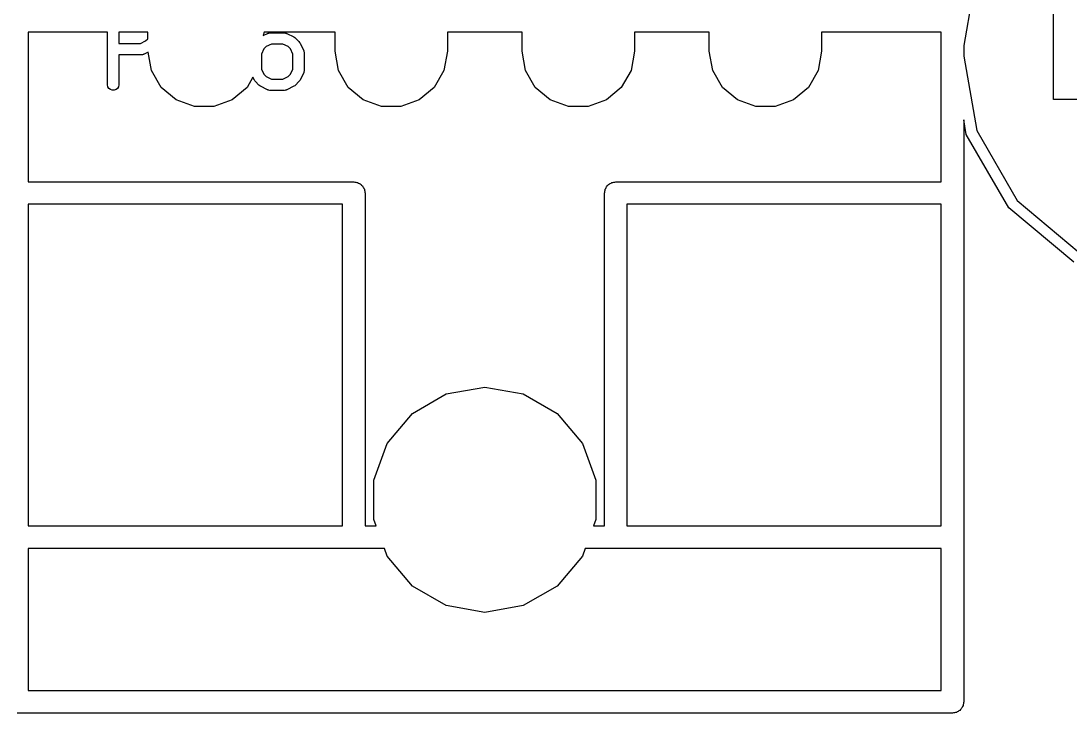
# Model space of a CAD drawing. Extents: x -2.2 to 86.5, y -78.6 to 9.2.
# Drawn here: x 23.05 to 37.08, y -75.35 to -66.1 of the extents above; entities that cross this region are included whole.
import ezdxf

# ---------------------------------------------------------------- set-up
doc = ezdxf.new("R2010")
doc.units = 0
doc.header["$MEASUREMENT"] = 0
doc.layers.add('BLACK', color=7, linetype='CONTINUOUS')

msp = doc.modelspace()

# ---------------------------------------------------------------- linework, layer by layer
at = {"layer": 'Black'}
for p, q in [((35.8252, -65.4355), (35.65, -66.4291)), ((36.85, -67.15), (36.85, -65.85)), ((24.2107, -66.25), (23.15, -66.25)), ((23.15, -66.25), (23.15, -68.25)), ((24.2107, -66.9524), (24.2107, -66.25)), ((24.3607, -66.25), (24.3607, -66.4012)), ((24.75, -66.25), (24.3607, -66.25)), ((24.7175, -66.3669), (24.7479, -66.3365)), ((24.7479, -66.3365), (24.75, -66.3323)), ((24.75, -66.3323), (24.75, -66.25)), ((26.3005, -66.25), (26.2892, -66.2954)), ((26.2892, -66.2954), (26.3474, -66.2663)), ((27.25, -66.25), (26.3005, -66.25)), ((26.3474, -66.2663), (26.3516, -66.265)), ((26.3516, -66.265), (26.3553, -66.2629)), ((26.3553, -66.2629), (26.364, -66.2613)), ((26.364, -66.2613), (26.3724, -66.2588)), ((26.3724, -66.2588), (26.3767, -66.2591)), ((26.3767, -66.2591), (26.381, -66.2583)), ((26.381, -66.2583), (26.5714, -66.2583)), ((26.5714, -66.2583), (26.5757, -66.2591)), ((26.5757, -66.2591), (26.58, -66.2588)), ((26.58, -66.2588), (26.5884, -66.2613)), ((26.5884, -66.2613), (26.5971, -66.2629)), ((26.5971, -66.2629), (26.6008, -66.265)), ((26.6008, -66.265), (26.605, -66.2663)), ((26.605, -66.2663), (26.7002, -66.3139)), ((26.7002, -66.3139), (26.7099, -66.321)), ((26.7099, -66.321), (26.7197, -66.3279)), ((26.7197, -66.3279), (26.7673, -66.3755)), ((27.25, -66.5048), (27.25, -66.25)), ((29.75, -66.25), (28.75, -66.25)), ((28.75, -66.25), (28.75, -66.5048)), ((29.75, -66.5048), (29.75, -66.25)), ((32.25, -66.25), (31.25, -66.25)), ((31.25, -66.25), (31.25, -66.5048)), ((32.25, -66.5048), (32.25, -66.25)), ((33.75, -66.25), (33.75, -66.5048)), ((35.35, -66.25), (33.75, -66.25)), ((35.35, -68.25), (35.35, -66.25)), ((24.3607, -66.4012), (24.649, -66.4012)), ((24.649, -66.4012), (24.7175, -66.3669)), ((26.2997, -66.473), (26.2655, -66.5415)), ((26.3301, -66.4426), (26.2997, -66.473)), ((26.3987, -66.4083), (26.3301, -66.4426)), ((26.5537, -66.4083), (26.3987, -66.4083)), ((26.6222, -66.4426), (26.5537, -66.4083)), ((26.6526, -66.473), (26.6222, -66.4426)), ((26.6869, -66.5415), (26.6526, -66.473)), ((26.7673, -66.3755), (26.7742, -66.3854)), ((26.7742, -66.3854), (26.7814, -66.395)), ((26.7814, -66.395), (26.829, -66.4903)), ((26.829, -66.4903), (26.8302, -66.4944)), ((26.8302, -66.4944), (26.8324, -66.4982)), ((26.8324, -66.4982), (26.8339, -66.5068)), ((35.65, -66.4291), (35.65, -66.5709)), ((24.6667, -66.5512), (24.3607, -66.5512)), ((24.3607, -66.5512), (24.3607, -66.9524)), ((24.6709, -66.5504), (24.6667, -66.5512)), ((24.6752, -66.5507), (24.6709, -66.5504)), ((24.6837, -66.5482), (24.6752, -66.5507)), ((24.6923, -66.5467), (24.6837, -66.5482)), ((24.6961, -66.5445), (24.6923, -66.5467)), ((24.7002, -66.5433), (24.6961, -66.5445)), ((24.7522, -66.5173), (24.7002, -66.5433)), ((24.7952, -66.7613), (24.7522, -66.5173)), ((26.2655, -66.5415), (26.2655, -66.7442)), ((26.6869, -66.7442), (26.6869, -66.5415)), ((26.8339, -66.5068), (26.8364, -66.5152)), ((26.8364, -66.5152), (26.8362, -66.5196)), ((26.8362, -66.5196), (26.8369, -66.5238)), ((26.8369, -66.5238), (26.8369, -66.7619)), ((27.2952, -66.7613), (27.25, -66.5048)), ((28.75, -66.5048), (28.7048, -66.7613)), ((29.7952, -66.7613), (29.75, -66.5048)), ((31.25, -66.5048), (31.2048, -66.7613)), ((32.2952, -66.7613), (32.25, -66.5048)), ((33.75, -66.5048), (33.7048, -66.7613)), ((35.65, -66.5709), (35.8252, -67.5645)), ((24.9255, -66.9869), (24.7952, -66.7613)), ((26.2655, -66.7442), (26.2997, -66.8127)), ((26.6526, -66.8127), (26.6869, -66.7442)), ((26.8339, -66.7789), (26.8324, -66.7876)), ((26.8364, -66.7705), (26.8339, -66.7789)), ((26.8369, -66.7619), (26.8362, -66.7662)), ((26.8362, -66.7662), (26.8364, -66.7705)), ((27.4255, -66.9869), (27.2952, -66.7613)), ((28.7048, -66.7613), (28.5745, -66.9869)), ((29.9255, -66.9869), (29.7952, -66.7613)), ((31.2048, -66.7613), (31.0745, -66.9869)), ((32.4255, -66.9869), (32.2952, -66.7613)), ((33.7048, -66.7613), (33.5745, -66.9869)), ((26.152, -66.8527), (26.0745, -66.9869)), ((26.171, -66.8907), (26.152, -66.8527)), ((26.1782, -66.9003), (26.171, -66.8907)), ((26.1851, -66.9102), (26.1782, -66.9003)), ((26.2327, -66.9578), (26.1851, -66.9102)), ((26.2997, -66.8127), (26.3301, -66.8431)), ((26.3301, -66.8431), (26.3987, -66.8774)), ((26.3987, -66.8774), (26.5537, -66.8774)), ((26.5537, -66.8774), (26.6222, -66.8431)), ((26.6222, -66.8431), (26.6526, -66.8127)), ((26.7673, -66.9102), (26.7197, -66.9578)), ((26.7742, -66.9003), (26.7673, -66.9102)), ((26.7814, -66.8907), (26.7742, -66.9003)), ((26.829, -66.7954), (26.7814, -66.8907)), ((26.8302, -66.7913), (26.829, -66.7954)), ((26.8324, -66.7876), (26.8302, -66.7913)), ((24.2152, -66.978), (24.2107, -66.9524)), ((24.2283, -67.0006), (24.2152, -66.978)), ((24.2482, -67.0173), (24.2283, -67.0006)), ((24.2727, -67.0262), (24.2482, -67.0173)), ((24.2987, -67.0262), (24.2727, -67.0262)), ((24.3232, -67.0173), (24.2987, -67.0262)), ((24.3432, -67.0006), (24.3232, -67.0173)), ((24.3562, -66.978), (24.3432, -67.0006)), ((24.3607, -66.9524), (24.3562, -66.978)), ((25.125, -67.1543), (24.9255, -66.9869)), ((26.0745, -66.9869), (25.875, -67.1543)), ((26.2425, -66.9647), (26.2327, -66.9578)), ((26.2522, -66.9718), (26.2425, -66.9647)), ((26.3474, -67.0195), (26.2522, -66.9718)), ((26.3516, -67.0207), (26.3474, -67.0195)), ((26.3553, -67.0229), (26.3516, -67.0207)), ((26.364, -67.0244), (26.3553, -67.0229)), ((26.3724, -67.0269), (26.364, -67.0244)), ((26.3767, -67.0266), (26.3724, -67.0269)), ((26.381, -67.0274), (26.3767, -67.0266)), ((26.5714, -67.0274), (26.381, -67.0274)), ((26.5757, -67.0266), (26.5714, -67.0274)), ((26.58, -67.0269), (26.5757, -67.0266)), ((26.5884, -67.0244), (26.58, -67.0269)), ((26.5971, -67.0229), (26.5884, -67.0244)), ((26.6008, -67.0207), (26.5971, -67.0229)), ((26.605, -67.0195), (26.6008, -67.0207)), ((26.7002, -66.9718), (26.605, -67.0195)), ((26.7099, -66.9647), (26.7002, -66.9718)), ((26.7197, -66.9578), (26.7099, -66.9647)), ((27.625, -67.1543), (27.4255, -66.9869)), ((28.5745, -66.9869), (28.375, -67.1543)), ((30.125, -67.1543), (29.9255, -66.9869)), ((31.0745, -66.9869), (30.875, -67.1543)), ((32.625, -67.1543), (32.4255, -66.9869)), ((33.5745, -66.9869), (33.375, -67.1543)), ((25.3698, -67.2434), (25.125, -67.1543)), ((25.875, -67.1543), (25.6302, -67.2434)), ((27.8698, -67.2434), (27.625, -67.1543)), ((28.375, -67.1543), (28.1302, -67.2434)), ((30.3698, -67.2434), (30.125, -67.1543)), ((30.875, -67.1543), (30.6302, -67.2434)), ((32.8698, -67.2434), (32.625, -67.1543)), ((33.375, -67.1543), (33.1302, -67.2434)), ((38.15, -67.15), (36.85, -67.15)), ((25.6302, -67.2434), (25.3698, -67.2434)), ((28.1302, -67.2434), (27.8698, -67.2434)), ((30.6302, -67.2434), (30.3698, -67.2434)), ((33.1302, -67.2434), (32.8698, -67.2434)), ((35.6843, -67.6158), (35.65, -67.4216)), ((35.65, -67.4216), (35.65, -75.2)), ((36.2508, -68.5971), (35.6843, -67.6158)), ((35.8252, -67.5645), (36.3657, -68.5007)), ((23.15, -68.25), (27.5, -68.25)), ((27.5, -68.25), (27.5129, -68.2523)), ((27.5129, -68.2523), (27.526, -68.2523)), ((27.526, -68.2523), (27.5384, -68.2568)), ((27.5384, -68.2568), (27.5513, -68.259)), ((27.5513, -68.259), (27.5627, -68.2656)), ((27.5627, -68.2656), (27.575, -68.2701)), ((27.575, -68.2701), (27.5851, -68.2785)), ((27.5851, -68.2785), (27.5964, -68.2851)), ((27.5964, -68.2851), (27.6049, -68.2951)), ((27.6049, -68.2951), (27.6149, -68.3036)), ((27.6149, -68.3036), (27.6215, -68.3149)), ((27.6215, -68.3149), (27.6299, -68.325)), ((30.8701, -68.325), (30.8785, -68.3149)), ((30.8785, -68.3149), (30.8851, -68.3036)), ((30.8851, -68.3036), (30.8951, -68.2951)), ((30.8951, -68.2951), (30.9036, -68.2851)), ((30.9036, -68.2851), (30.9149, -68.2785)), ((30.9149, -68.2785), (30.925, -68.2701)), ((30.925, -68.2701), (30.9373, -68.2656)), ((30.9373, -68.2656), (30.9487, -68.259)), ((30.9487, -68.259), (30.9616, -68.2568)), ((30.9616, -68.2568), (30.974, -68.2523)), ((30.974, -68.2523), (30.9871, -68.2523)), ((30.9871, -68.2523), (31, -68.25)), ((31, -68.25), (35.35, -68.25)), ((27.6299, -68.325), (27.6344, -68.3373)), ((27.6344, -68.3373), (27.641, -68.3487)), ((27.641, -68.3487), (27.6432, -68.3616)), ((27.6432, -68.3616), (27.6477, -68.374)), ((27.6477, -68.374), (27.6477, -68.3871)), ((27.6477, -68.3871), (27.65, -68.4)), ((27.65, -68.4), (27.65, -72.85)), ((30.85, -68.4), (30.8523, -68.3871)), ((30.85, -72.85), (30.85, -68.4)), ((30.8523, -68.374), (30.8568, -68.3616)), ((30.8523, -68.3871), (30.8523, -68.374)), ((30.8568, -68.3616), (30.859, -68.3487)), ((30.859, -68.3487), (30.8656, -68.3373)), ((30.8656, -68.3373), (30.8701, -68.325)), ((23.15, -68.55), (23.15, -72.85)), ((27.35, -68.55), (23.15, -68.55)), ((27.35, -72.85), (27.35, -68.55)), ((31.15, -68.55), (31.15, -72.85)), ((35.35, -68.55), (31.15, -68.55)), ((35.35, -72.85), (35.35, -68.55)), ((37.1187, -69.3254), (36.2508, -68.5971)), ((36.3657, -68.5007), (37.1938, -69.1955)), ((28.2821, -71.3465), (28.735, -71.0851)), ((28.735, -71.0851), (29.25, -70.9943)), ((29.25, -70.9943), (29.765, -71.0851)), ((29.765, -71.0851), (30.2179, -71.3465)), ((27.946, -71.7471), (28.2821, -71.3465)), ((30.2179, -71.3465), (30.554, -71.7471)), ((27.7671, -72.2385), (27.946, -71.7471)), ((30.554, -71.7471), (30.7329, -72.2385)), ((27.7671, -72.7615), (27.7671, -72.2385)), ((30.7329, -72.2385), (30.7329, -72.7615)), ((27.7994, -72.85), (27.7671, -72.7615)), ((30.7329, -72.7615), (30.7006, -72.85)), ((23.15, -72.85), (27.35, -72.85)), ((27.65, -72.85), (27.7994, -72.85)), ((30.7006, -72.85), (30.85, -72.85)), ((31.15, -72.85), (35.35, -72.85)), ((27.9086, -73.15), (23.15, -73.15)), ((23.15, -73.15), (23.15, -75.05)), ((27.946, -73.2529), (27.9086, -73.15)), ((30.5914, -73.15), (30.554, -73.2529)), ((35.35, -73.15), (30.5914, -73.15)), ((35.35, -75.05), (35.35, -73.15)), ((28.2821, -73.6535), (27.946, -73.2529)), ((30.554, -73.2529), (30.2179, -73.6535)), ((28.735, -73.9149), (28.2821, -73.6535)), ((30.2179, -73.6535), (29.765, -73.9149)), ((29.25, -74.0057), (28.735, -73.9149)), ((29.765, -73.9149), (29.25, -74.0057)), ((23.15, -75.05), (35.35, -75.05)), ((35.5627, -75.3344), (35.5513, -75.341)), ((35.575, -75.3299), (35.5627, -75.3344)), ((35.5851, -75.3215), (35.575, -75.3299)), ((35.5964, -75.3149), (35.5851, -75.3215)), ((35.6049, -75.3049), (35.5964, -75.3149)), ((35.6149, -75.2964), (35.6049, -75.3049)), ((35.6215, -75.2851), (35.6149, -75.2964)), ((35.6299, -75.275), (35.6215, -75.2851)), ((35.6344, -75.2627), (35.6299, -75.275)), ((35.641, -75.2513), (35.6344, -75.2627)), ((35.6432, -75.2384), (35.641, -75.2513)), ((35.6477, -75.226), (35.6432, -75.2384)), ((35.65, -75.2), (35.6477, -75.2129)), ((35.6477, -75.2129), (35.6477, -75.226)), ((35.5, -75.35), (23, -75.35)), ((35.5129, -75.3477), (35.5, -75.35)), ((35.526, -75.3477), (35.5129, -75.3477)), ((35.5384, -75.3432), (35.526, -75.3477)), ((35.5513, -75.341), (35.5384, -75.3432))]:
    msp.add_line(p, q, dxfattribs=at)

doc.saveas('drawing.dxf')
